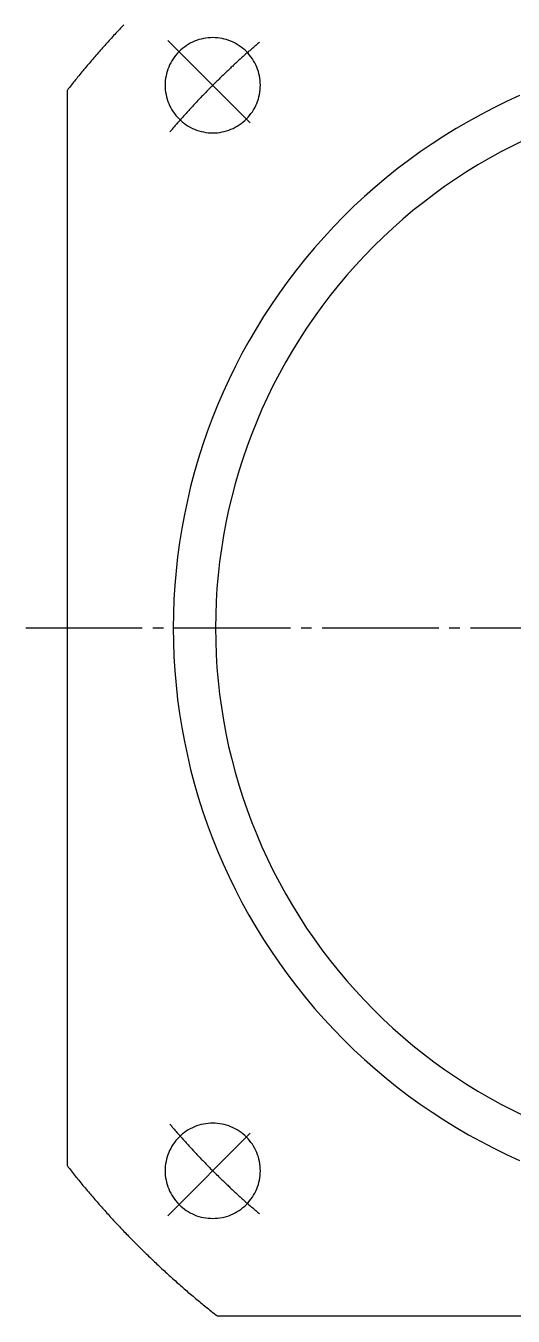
# Model space of a CAD drawing. Extents: x 0 to 661, y 0 to 384.
# Drawn here: x 523.9 to 569.9, y 198 to 319.9 of the extents above; entities that cross this region are included whole.
import ezdxf

# ---------------------------------------------------------------- set-up
doc = ezdxf.new("R2010")
doc.units = 0
doc.linetypes.add('DASH_CENTER', pattern=[14, 11, -1, 1, -1])
doc.layers.get('0').update_dxf_attribs({"linetype": 'CONTINUOUS'})

msp = doc.modelspace()

# ---------------------------------------------------------------- linework, layer by layer
at = {"color": 1, "linetype": 'DASH_CENTER'}
for p, q in [((537.31, 318.52), (545.79, 310.04)), ((523.89, 263.02), (660.82, 263.02)), ((537.31, 207.51), (545.79, 215.99))]:
    msp.add_line(p, q, dxfattribs=at)
at = {"color": 7, "linetype": 'CONTINUOUS'}
for p, q in [((527.82, 212.21), (527.82, 313.82)), ((592.82, 198.02), (542.01, 198.02))]:
    msp.add_line(p, q, dxfattribs=at)
for points in [[(533.16, 320, 0), (533.05, 319.89, 0), (532.94, 319.77, 0), (532.84, 319.66, 0), (532.73, 319.55, 0), (532.62, 319.43, 0), (532.51, 319.32, 0), (532.41, 319.2, 0), (532.3, 319.09, 0), (532.19, 318.97, 0), (532.09, 318.86, 0), (531.98, 318.74, 0), (531.87, 318.62, 0), (531.77, 318.51, 0), (531.66, 318.39, 0), (531.56, 318.27, 0), (531.45, 318.16, 0), (531.35, 318.04, 0), (531.24, 317.92, 0), (531.14, 317.81, 0), (531.03, 317.69, 0), (530.93, 317.57, 0), (530.82, 317.45, 0), (530.72, 317.33, 0), (530.62, 317.22, 0), (530.51, 317.1, 0), (530.41, 316.98, 0), (530.31, 316.86, 0), (530.21, 316.74, 0), (530.1, 316.62, 0), (530, 316.5, 0), (529.9, 316.38, 0), (529.8, 316.26, 0), (529.7, 316.14, 0), (529.6, 316.02, 0), (529.5, 315.9, 0), (529.39, 315.78, 0), (529.29, 315.66, 0), (529.19, 315.54, 0), (529.09, 315.42, 0), (528.99, 315.3, 0), (528.89, 315.17, 0), (528.79, 315.05, 0), (528.7, 314.93, 0), (528.6, 314.81, 0), (528.5, 314.68, 0), (528.4, 314.56, 0), (528.3, 314.44, 0), (528.21, 314.32, 0), (528.11, 314.19, 0), (528.01, 314.07, 0), (527.91, 313.94, 0), (527.82, 313.82, 0)], [(546.05, 314.28, 0), (546.04, 314.5, 0), (546.03, 314.72, 0), (546, 314.94, 0), (545.96, 315.16, 0), (545.91, 315.37, 0), (545.86, 315.59, 0), (545.79, 315.8, 0), (545.71, 316, 0), (545.62, 316.2, 0), (545.52, 316.4, 0), (545.41, 316.59, 0), (545.29, 316.78, 0), (545.16, 316.96, 0), (545.03, 317.14, 0), (544.88, 317.3, 0), (544.73, 317.46, 0), (544.57, 317.62, 0), (544.4, 317.76, 0), (544.23, 317.89, 0), (544.05, 318.02, 0), (543.86, 318.14, 0), (543.67, 318.25, 0), (543.47, 318.35, 0), (543.27, 318.44, 0), (543.07, 318.52, 0), (542.86, 318.59, 0), (542.64, 318.65, 0), (542.43, 318.69, 0), (542.21, 318.73, 0), (541.99, 318.76, 0), (541.77, 318.77, 0), (541.55, 318.78, 0), (541.33, 318.77, 0), (541.11, 318.76, 0), (540.89, 318.73, 0), (540.67, 318.69, 0), (540.46, 318.65, 0), (540.24, 318.59, 0), (540.03, 318.52, 0), (539.83, 318.44, 0), (539.63, 318.35, 0), (539.43, 318.25, 0), (539.24, 318.14, 0), (539.05, 318.02, 0), (538.87, 317.89, 0), (538.7, 317.76, 0), (538.53, 317.62, 0), (538.37, 317.46, 0), (538.22, 317.3, 0), (538.07, 317.14, 0), (537.94, 316.96, 0), (537.81, 316.78, 0), (537.69, 316.59, 0), (537.58, 316.4, 0), (537.48, 316.2, 0), (537.39, 316, 0), (537.31, 315.8, 0), (537.24, 315.59, 0), (537.18, 315.37, 0), (537.14, 315.16, 0), (537.1, 314.94, 0), (537.07, 314.72, 0), (537.06, 314.5, 0), (537.05, 314.28, 0), (537.06, 314.06, 0), (537.07, 313.84, 0), (537.1, 313.62, 0), (537.14, 313.4, 0), (537.18, 313.19, 0), (537.24, 312.98, 0), (537.31, 312.76, 0), (537.39, 312.56, 0), (537.48, 312.36, 0), (537.58, 312.16, 0), (537.69, 311.97, 0), (537.81, 311.78, 0), (537.94, 311.6, 0), (538.07, 311.43, 0), (538.22, 311.26, 0), (538.37, 311.1, 0), (538.53, 310.95, 0), (538.7, 310.8, 0), (538.87, 310.67, 0), (539.05, 310.54, 0), (539.24, 310.42, 0), (539.43, 310.31, 0), (539.63, 310.21, 0), (539.83, 310.12, 0), (540.03, 310.04, 0), (540.24, 309.98, 0), (540.46, 309.92, 0), (540.67, 309.87, 0), (540.89, 309.83, 0), (541.11, 309.8, 0), (541.33, 309.79, 0), (541.55, 309.78, 0), (541.77, 309.79, 0), (541.99, 309.8, 0), (542.21, 309.83, 0), (542.43, 309.87, 0), (542.64, 309.92, 0), (542.86, 309.98, 0), (543.07, 310.04, 0), (543.27, 310.12, 0), (543.47, 310.21, 0), (543.67, 310.31, 0), (543.86, 310.42, 0), (544.05, 310.54, 0), (544.23, 310.67, 0), (544.4, 310.8, 0), (544.57, 310.95, 0), (544.73, 311.1, 0), (544.88, 311.26, 0), (545.03, 311.43, 0), (545.16, 311.6, 0), (545.29, 311.78, 0), (545.41, 311.97, 0), (545.52, 312.16, 0), (545.62, 312.36, 0), (545.71, 312.56, 0), (545.79, 312.76, 0), (545.86, 312.98, 0), (545.91, 313.19, 0), (545.96, 313.4, 0), (546, 313.62, 0), (546.03, 313.84, 0), (546.04, 314.06, 0), (546.05, 314.28, 0)], [(570.53, 313.3, 0), (569.3, 312.74, 0), (568.09, 312.14, 0), (566.89, 311.52, 0), (565.71, 310.87, 0), (564.54, 310.19, 0), (563.39, 309.48, 0), (562.26, 308.75, 0), (561.15, 307.98, 0), (560.05, 307.19, 0), (558.98, 306.38, 0), (557.92, 305.53, 0), (556.89, 304.66, 0), (555.88, 303.77, 0), (554.89, 302.85, 0), (553.92, 301.91, 0), (552.98, 300.94, 0), (552.06, 299.95, 0), (551.17, 298.94, 0), (550.3, 297.91, 0), (549.46, 296.85, 0), (548.64, 295.78, 0), (547.85, 294.69, 0), (547.09, 293.57, 0), (546.35, 292.44, 0), (545.64, 291.29, 0), (544.96, 290.12, 0), (544.31, 288.94, 0), (543.69, 287.74, 0), (543.1, 286.53, 0), (542.53, 285.3, 0), (542, 284.06, 0), (541.5, 282.81, 0), (541.03, 281.55, 0), (540.59, 280.27, 0), (540.18, 278.98, 0), (539.81, 277.69, 0), (539.46, 276.38, 0), (539.15, 275.07, 0), (538.87, 273.75, 0), (538.62, 272.42, 0), (538.41, 271.09, 0), (538.23, 269.75, 0), (538.08, 268.41, 0), (537.96, 267.06, 0), (537.88, 265.71, 0), (537.83, 264.37, 0), (537.82, 263.02, 0), (537.83, 261.67, 0), (537.88, 260.32, 0), (537.96, 258.97, 0), (538.08, 257.62, 0), (538.23, 256.28, 0), (538.41, 254.94, 0), (538.62, 253.61, 0), (538.87, 252.29, 0), (539.15, 250.97, 0), (539.46, 249.65, 0), (539.81, 248.35, 0), (540.18, 247.05, 0), (540.59, 245.76, 0), (541.03, 244.49, 0), (541.5, 243.22, 0), (542, 241.97, 0), (542.53, 240.73, 0), (543.1, 239.5, 0), (543.69, 238.29, 0), (544.31, 237.09, 0), (544.96, 235.91, 0), (545.64, 234.74, 0), (546.35, 233.59, 0), (547.09, 232.46, 0), (547.85, 231.35, 0), (548.64, 230.25, 0), (549.46, 229.18, 0), (550.3, 228.12, 0), (551.17, 227.09, 0), (552.06, 226.08, 0), (552.98, 225.09, 0), (553.92, 224.12, 0), (554.89, 223.18, 0), (555.88, 222.26, 0), (556.89, 221.37, 0), (557.92, 220.5, 0), (558.98, 219.66, 0), (560.05, 218.84, 0), (561.15, 218.05, 0), (562.26, 217.28, 0), (563.39, 216.55, 0), (564.54, 215.84, 0), (565.71, 215.16, 0), (566.89, 214.51, 0), (568.09, 213.89, 0), (569.3, 213.3, 0), (570.53, 212.73, 0)], [(571.01, 309.12, 0), (569.88, 308.57, 0), (568.77, 307.99, 0), (567.68, 307.39, 0), (566.6, 306.76, 0), (565.53, 306.1, 0), (564.48, 305.42, 0), (563.45, 304.71, 0), (562.43, 303.98, 0), (561.44, 303.22, 0), (560.46, 302.44, 0), (559.5, 301.63, 0), (558.57, 300.8, 0), (557.65, 299.95, 0), (556.75, 299.08, 0), (555.88, 298.18, 0), (555.03, 297.26, 0), (554.2, 296.33, 0), (553.39, 295.37, 0), (552.61, 294.39, 0), (551.85, 293.4, 0), (551.12, 292.38, 0), (550.41, 291.35, 0), (549.73, 290.3, 0), (549.07, 289.24, 0), (548.44, 288.15, 0), (547.84, 287.06, 0), (547.26, 285.95, 0), (546.71, 284.82, 0), (546.19, 283.68, 0), (545.7, 282.53, 0), (545.23, 281.37, 0), (544.8, 280.2, 0), (544.39, 279.01, 0), (544.01, 277.82, 0), (543.66, 276.62, 0), (543.34, 275.41, 0), (543.05, 274.19, 0), (542.79, 272.96, 0), (542.57, 271.74, 0), (542.37, 270.5, 0), (542.2, 269.26, 0), (542.06, 268.01, 0), (541.95, 266.77, 0), (541.88, 265.52, 0), (541.83, 264.27, 0), (541.82, 263.02, 0), (541.83, 261.76, 0), (541.88, 260.51, 0), (541.95, 259.26, 0), (542.06, 258.02, 0), (542.2, 256.77, 0), (542.37, 255.53, 0), (542.57, 254.3, 0), (542.79, 253.07, 0), (543.05, 251.84, 0), (543.34, 250.62, 0), (543.66, 249.41, 0), (544.01, 248.21, 0), (544.39, 247.02, 0), (544.8, 245.83, 0), (545.23, 244.66, 0), (545.7, 243.5, 0), (546.19, 242.35, 0), (546.71, 241.21, 0), (547.26, 240.09, 0), (547.84, 238.97, 0), (548.44, 237.88, 0), (549.07, 236.8, 0), (549.73, 235.73, 0), (550.41, 234.68, 0), (551.12, 233.65, 0), (551.85, 232.63, 0), (552.61, 231.64, 0), (553.39, 230.66, 0), (554.2, 229.7, 0), (555.03, 228.77, 0), (555.88, 227.85, 0), (556.75, 226.95, 0), (557.65, 226.08, 0), (558.57, 225.23, 0), (559.5, 224.4, 0), (560.46, 223.59, 0), (561.44, 222.81, 0), (562.43, 222.05, 0), (563.45, 221.32, 0), (564.48, 220.61, 0), (565.53, 219.93, 0), (566.6, 219.27, 0), (567.68, 218.64, 0), (568.77, 218.04, 0), (569.88, 217.46, 0), (571.01, 216.91, 0)], [(546.05, 211.75, 0), (546.04, 211.97, 0), (546.03, 212.19, 0), (546, 212.41, 0), (545.96, 212.63, 0), (545.91, 212.84, 0), (545.86, 213.06, 0), (545.79, 213.27, 0), (545.71, 213.47, 0), (545.62, 213.67, 0), (545.52, 213.87, 0), (545.41, 214.06, 0), (545.29, 214.25, 0), (545.16, 214.43, 0), (545.03, 214.6, 0), (544.88, 214.77, 0), (544.73, 214.93, 0), (544.57, 215.09, 0), (544.4, 215.23, 0), (544.23, 215.37, 0), (544.05, 215.49, 0), (543.86, 215.61, 0), (543.67, 215.72, 0), (543.47, 215.82, 0), (543.27, 215.91, 0), (543.07, 215.99, 0), (542.86, 216.06, 0), (542.64, 216.12, 0), (542.43, 216.16, 0), (542.21, 216.2, 0), (541.99, 216.23, 0), (541.77, 216.25, 0), (541.55, 216.25, 0), (541.33, 216.25, 0), (541.11, 216.23, 0), (540.89, 216.2, 0), (540.67, 216.16, 0), (540.46, 216.12, 0), (540.24, 216.06, 0), (540.03, 215.99, 0), (539.83, 215.91, 0), (539.63, 215.82, 0), (539.43, 215.72, 0), (539.24, 215.61, 0), (539.05, 215.49, 0), (538.87, 215.37, 0), (538.7, 215.23, 0), (538.53, 215.09, 0), (538.37, 214.93, 0), (538.22, 214.77, 0), (538.07, 214.6, 0), (537.94, 214.43, 0), (537.81, 214.25, 0), (537.69, 214.06, 0), (537.58, 213.87, 0), (537.48, 213.67, 0), (537.39, 213.47, 0), (537.31, 213.27, 0), (537.24, 213.06, 0), (537.18, 212.84, 0), (537.14, 212.63, 0), (537.1, 212.41, 0), (537.07, 212.19, 0), (537.06, 211.97, 0), (537.05, 211.75, 0), (537.06, 211.53, 0), (537.07, 211.31, 0), (537.1, 211.09, 0), (537.14, 210.87, 0), (537.18, 210.66, 0), (537.24, 210.44, 0), (537.31, 210.23, 0), (537.39, 210.03, 0), (537.48, 209.83, 0), (537.58, 209.63, 0), (537.69, 209.44, 0), (537.81, 209.25, 0), (537.94, 209.07, 0), (538.07, 208.9, 0), (538.22, 208.73, 0), (538.37, 208.57, 0), (538.53, 208.42, 0), (538.7, 208.27, 0), (538.87, 208.14, 0), (539.05, 208.01, 0), (539.24, 207.89, 0), (539.43, 207.78, 0), (539.63, 207.68, 0), (539.83, 207.59, 0), (540.03, 207.51, 0), (540.24, 207.44, 0), (540.46, 207.38, 0), (540.67, 207.34, 0), (540.89, 207.3, 0), (541.11, 207.27, 0), (541.33, 207.26, 0), (541.55, 207.25, 0), (541.77, 207.26, 0), (541.99, 207.27, 0), (542.21, 207.3, 0), (542.43, 207.34, 0), (542.64, 207.38, 0), (542.86, 207.44, 0), (543.07, 207.51, 0), (543.27, 207.59, 0), (543.47, 207.68, 0), (543.67, 207.78, 0), (543.86, 207.89, 0), (544.05, 208.01, 0), (544.23, 208.14, 0), (544.4, 208.27, 0), (544.57, 208.42, 0), (544.73, 208.57, 0), (544.88, 208.73, 0), (545.03, 208.9, 0), (545.16, 209.07, 0), (545.29, 209.25, 0), (545.41, 209.44, 0), (545.52, 209.63, 0), (545.62, 209.83, 0), (545.71, 210.03, 0), (545.79, 210.23, 0), (545.86, 210.44, 0), (545.91, 210.66, 0), (545.96, 210.87, 0), (546, 211.09, 0), (546.03, 211.31, 0), (546.04, 211.53, 0), (546.05, 211.75, 0)], [(527.82, 212.21, 0), (527.91, 212.09, 0), (528.01, 211.96, 0), (528.11, 211.84, 0), (528.21, 211.72, 0), (528.3, 211.59, 0), (528.4, 211.47, 0), (528.5, 211.35, 0), (528.6, 211.22, 0), (528.7, 211.1, 0), (528.79, 210.98, 0), (528.89, 210.86, 0), (528.99, 210.74, 0), (529.09, 210.62, 0), (529.19, 210.49, 0), (529.29, 210.37, 0), (529.39, 210.25, 0), (529.5, 210.13, 0), (529.6, 210.01, 0), (529.7, 209.89, 0), (529.8, 209.77, 0), (529.9, 209.65, 0), (530, 209.53, 0), (530.1, 209.41, 0), (530.21, 209.29, 0), (530.31, 209.17, 0), (530.41, 209.05, 0), (530.51, 208.93, 0), (530.62, 208.81, 0), (530.72, 208.7, 0), (530.82, 208.58, 0), (530.93, 208.46, 0), (531.03, 208.34, 0), (531.14, 208.22, 0), (531.24, 208.11, 0), (531.35, 207.99, 0), (531.45, 207.87, 0), (531.56, 207.76, 0), (531.66, 207.64, 0), (531.77, 207.52, 0), (531.87, 207.41, 0), (531.98, 207.29, 0), (532.09, 207.18, 0), (532.19, 207.06, 0), (532.3, 206.94, 0), (532.41, 206.83, 0), (532.51, 206.71, 0), (532.62, 206.6, 0), (532.73, 206.49, 0), (532.84, 206.37, 0), (532.94, 206.26, 0), (533.05, 206.14, 0), (533.16, 206.03, 0), (533.27, 205.91, 0), (533.38, 205.8, 0), (533.49, 205.69, 0), (533.6, 205.57, 0), (533.71, 205.46, 0), (533.82, 205.35, 0), (533.93, 205.24, 0), (534.04, 205.13, 0), (534.15, 205.01, 0), (534.26, 204.9, 0), (534.37, 204.79, 0), (534.48, 204.68, 0), (534.59, 204.57, 0), (534.7, 204.46, 0), (534.81, 204.35, 0), (534.92, 204.24, 0), (535.04, 204.13, 0), (535.15, 204.02, 0), (535.26, 203.91, 0), (535.38, 203.8, 0), (535.49, 203.69, 0), (535.6, 203.58, 0), (535.72, 203.47, 0), (535.83, 203.36, 0), (535.94, 203.25, 0), (536.06, 203.14, 0), (536.17, 203.04, 0), (536.28, 202.93, 0), (536.4, 202.82, 0), (536.51, 202.71, 0), (536.63, 202.61, 0), (536.74, 202.5, 0), (536.86, 202.39, 0), (536.98, 202.29, 0), (537.09, 202.18, 0), (537.21, 202.07, 0), (537.32, 201.97, 0), (537.44, 201.86, 0), (537.56, 201.76, 0), (537.67, 201.65, 0), (537.79, 201.55, 0), (537.91, 201.44, 0), (538.02, 201.34, 0), (538.14, 201.23, 0), (538.26, 201.13, 0), (538.38, 201.03, 0), (538.5, 200.92, 0), (538.62, 200.82, 0), (538.73, 200.71, 0), (538.85, 200.61, 0), (538.97, 200.51, 0), (539.09, 200.41, 0), (539.21, 200.3, 0), (539.33, 200.2, 0), (539.45, 200.1, 0), (539.57, 200, 0), (539.69, 199.9, 0), (539.81, 199.8, 0), (539.93, 199.69, 0), (540.05, 199.59, 0), (540.17, 199.49, 0), (540.29, 199.39, 0), (540.41, 199.29, 0), (540.54, 199.19, 0), (540.66, 199.09, 0), (540.78, 199, 0), (540.9, 198.9, 0), (541.02, 198.8, 0), (541.15, 198.7, 0), (541.27, 198.6, 0), (541.39, 198.5, 0), (541.51, 198.41, 0), (541.64, 198.31, 0), (541.76, 198.21, 0), (541.89, 198.11, 0), (542.01, 198.02, 0)]]:
    msp.add_polyline3d(points, dxfattribs=at)
at = {"color": 1, "linetype": 'DASH_CENTER'}
for points in [[(545.97, 318.34, 0), (545.89, 318.28, 0), (545.82, 318.22, 0), (545.75, 318.16, 0), (545.68, 318.1, 0), (545.61, 318.04, 0), (545.54, 317.98, 0), (545.47, 317.92, 0), (545.39, 317.86, 0), (545.32, 317.8, 0), (545.25, 317.73, 0), (545.18, 317.67, 0), (545.11, 317.61, 0), (545.04, 317.55, 0), (544.97, 317.49, 0), (544.9, 317.43, 0), (544.83, 317.36, 0), (544.76, 317.3, 0), (544.69, 317.24, 0), (544.62, 317.18, 0), (544.55, 317.11, 0), (544.48, 317.05, 0), (544.41, 316.99, 0), (544.34, 316.93, 0), (544.27, 316.86, 0), (544.2, 316.8, 0), (544.13, 316.74, 0), (544.06, 316.68, 0), (543.99, 316.61, 0), (543.92, 316.55, 0), (543.85, 316.49, 0), (543.78, 316.42, 0), (543.72, 316.36, 0), (543.65, 316.3, 0), (543.58, 316.23, 0), (543.51, 316.17, 0), (543.44, 316.1, 0), (543.37, 316.04, 0), (543.3, 315.98, 0), (543.23, 315.91, 0), (543.17, 315.85, 0), (543.1, 315.78, 0), (543.03, 315.72, 0), (542.96, 315.65, 0), (542.89, 315.59, 0), (542.83, 315.52, 0), (542.76, 315.46, 0), (542.69, 315.4, 0), (542.62, 315.33, 0), (542.55, 315.27, 0), (542.49, 315.2, 0), (542.42, 315.14, 0), (542.35, 315.07, 0), (542.28, 315, 0), (542.22, 314.94, 0), (542.15, 314.87, 0), (542.08, 314.81, 0), (542.02, 314.74, 0), (541.95, 314.68, 0), (541.88, 314.61, 0), (541.82, 314.55, 0), (541.75, 314.48, 0), (541.68, 314.41, 0), (541.62, 314.35, 0), (541.55, 314.28, 0), (541.48, 314.21, 0), (541.42, 314.15, 0), (541.35, 314.08, 0), (541.29, 314.01, 0), (541.22, 313.95, 0), (541.15, 313.88, 0), (541.09, 313.81, 0), (541.02, 313.75, 0), (540.96, 313.68, 0), (540.89, 313.61, 0), (540.83, 313.55, 0), (540.76, 313.48, 0), (540.7, 313.41, 0), (540.63, 313.34, 0), (540.57, 313.28, 0), (540.5, 313.21, 0), (540.43, 313.14, 0), (540.37, 313.07, 0), (540.31, 313.01, 0), (540.24, 312.94, 0), (540.18, 312.87, 0), (540.11, 312.8, 0), (540.05, 312.73, 0), (539.98, 312.67, 0), (539.92, 312.6, 0), (539.86, 312.53, 0), (539.79, 312.46, 0), (539.73, 312.39, 0), (539.66, 312.32, 0), (539.6, 312.25, 0), (539.54, 312.19, 0), (539.47, 312.12, 0), (539.41, 312.05, 0), (539.35, 311.98, 0), (539.28, 311.91, 0), (539.22, 311.84, 0), (539.16, 311.77, 0), (539.09, 311.7, 0), (539.03, 311.63, 0), (538.97, 311.56, 0), (538.9, 311.49, 0), (538.84, 311.42, 0), (538.78, 311.35, 0), (538.72, 311.28, 0), (538.65, 311.21, 0), (538.59, 311.14, 0), (538.53, 311.07, 0), (538.47, 311, 0), (538.41, 310.93, 0), (538.34, 310.86, 0), (538.28, 310.79, 0), (538.22, 310.72, 0), (538.16, 310.65, 0), (538.1, 310.58, 0), (538.04, 310.51, 0), (537.97, 310.44, 0), (537.91, 310.37, 0), (537.85, 310.29, 0), (537.79, 310.22, 0), (537.73, 310.15, 0), (537.67, 310.08, 0), (537.61, 310.01, 0), (537.55, 309.94, 0), (537.49, 309.87, 0)], [(537.49, 216.16, 0), (537.55, 216.09, 0), (537.61, 216.02, 0), (537.67, 215.95, 0), (537.73, 215.88, 0), (537.79, 215.81, 0), (537.85, 215.74, 0), (537.91, 215.67, 0), (537.97, 215.59, 0), (538.04, 215.52, 0), (538.1, 215.45, 0), (538.16, 215.38, 0), (538.22, 215.31, 0), (538.28, 215.24, 0), (538.34, 215.17, 0), (538.41, 215.1, 0), (538.47, 215.03, 0), (538.53, 214.96, 0), (538.59, 214.89, 0), (538.65, 214.82, 0), (538.72, 214.75, 0), (538.78, 214.68, 0), (538.84, 214.61, 0), (538.9, 214.54, 0), (538.97, 214.47, 0), (539.03, 214.4, 0), (539.09, 214.33, 0), (539.16, 214.26, 0), (539.22, 214.19, 0), (539.28, 214.12, 0), (539.35, 214.05, 0), (539.41, 213.99, 0), (539.47, 213.92, 0), (539.54, 213.85, 0), (539.6, 213.78, 0), (539.66, 213.71, 0), (539.73, 213.64, 0), (539.79, 213.57, 0), (539.86, 213.5, 0), (539.92, 213.44, 0), (539.98, 213.37, 0), (540.05, 213.3, 0), (540.11, 213.23, 0), (540.18, 213.16, 0), (540.24, 213.09, 0), (540.31, 213.03, 0), (540.37, 212.96, 0), (540.43, 212.89, 0), (540.5, 212.82, 0), (540.57, 212.75, 0), (540.63, 212.69, 0), (540.7, 212.62, 0), (540.76, 212.55, 0), (540.83, 212.49, 0), (540.89, 212.42, 0), (540.96, 212.35, 0), (541.02, 212.28, 0), (541.09, 212.22, 0), (541.15, 212.15, 0), (541.22, 212.08, 0), (541.29, 212.02, 0), (541.35, 211.95, 0), (541.42, 211.88, 0), (541.48, 211.82, 0), (541.55, 211.75, 0), (541.62, 211.68, 0), (541.68, 211.62, 0), (541.75, 211.55, 0), (541.82, 211.49, 0), (541.88, 211.42, 0), (541.95, 211.35, 0), (542.02, 211.29, 0), (542.08, 211.22, 0), (542.15, 211.16, 0), (542.22, 211.09, 0), (542.28, 211.03, 0), (542.35, 210.96, 0), (542.42, 210.9, 0), (542.49, 210.83, 0), (542.55, 210.76, 0), (542.62, 210.7, 0), (542.69, 210.64, 0), (542.76, 210.57, 0), (542.83, 210.51, 0), (542.89, 210.44, 0), (542.96, 210.38, 0), (543.03, 210.31, 0), (543.1, 210.25, 0), (543.17, 210.18, 0), (543.23, 210.12, 0), (543.3, 210.06, 0), (543.37, 209.99, 0), (543.44, 209.93, 0), (543.51, 209.86, 0), (543.58, 209.8, 0), (543.65, 209.74, 0), (543.72, 209.67, 0), (543.78, 209.61, 0), (543.85, 209.55, 0), (543.92, 209.48, 0), (543.99, 209.42, 0), (544.06, 209.36, 0), (544.13, 209.29, 0), (544.2, 209.23, 0), (544.27, 209.17, 0), (544.34, 209.1, 0), (544.41, 209.04, 0), (544.48, 208.98, 0), (544.55, 208.92, 0), (544.62, 208.85, 0), (544.69, 208.79, 0), (544.76, 208.73, 0), (544.83, 208.67, 0), (544.9, 208.61, 0), (544.97, 208.54, 0), (545.04, 208.48, 0), (545.11, 208.42, 0), (545.18, 208.36, 0), (545.25, 208.3, 0), (545.32, 208.24, 0), (545.39, 208.18, 0), (545.47, 208.11, 0), (545.54, 208.05, 0), (545.61, 207.99, 0), (545.68, 207.93, 0), (545.75, 207.87, 0), (545.82, 207.81, 0), (545.89, 207.75, 0), (545.97, 207.69, 0)]]:
    msp.add_polyline3d(points, dxfattribs=at)

doc.saveas('drawing.dxf')
